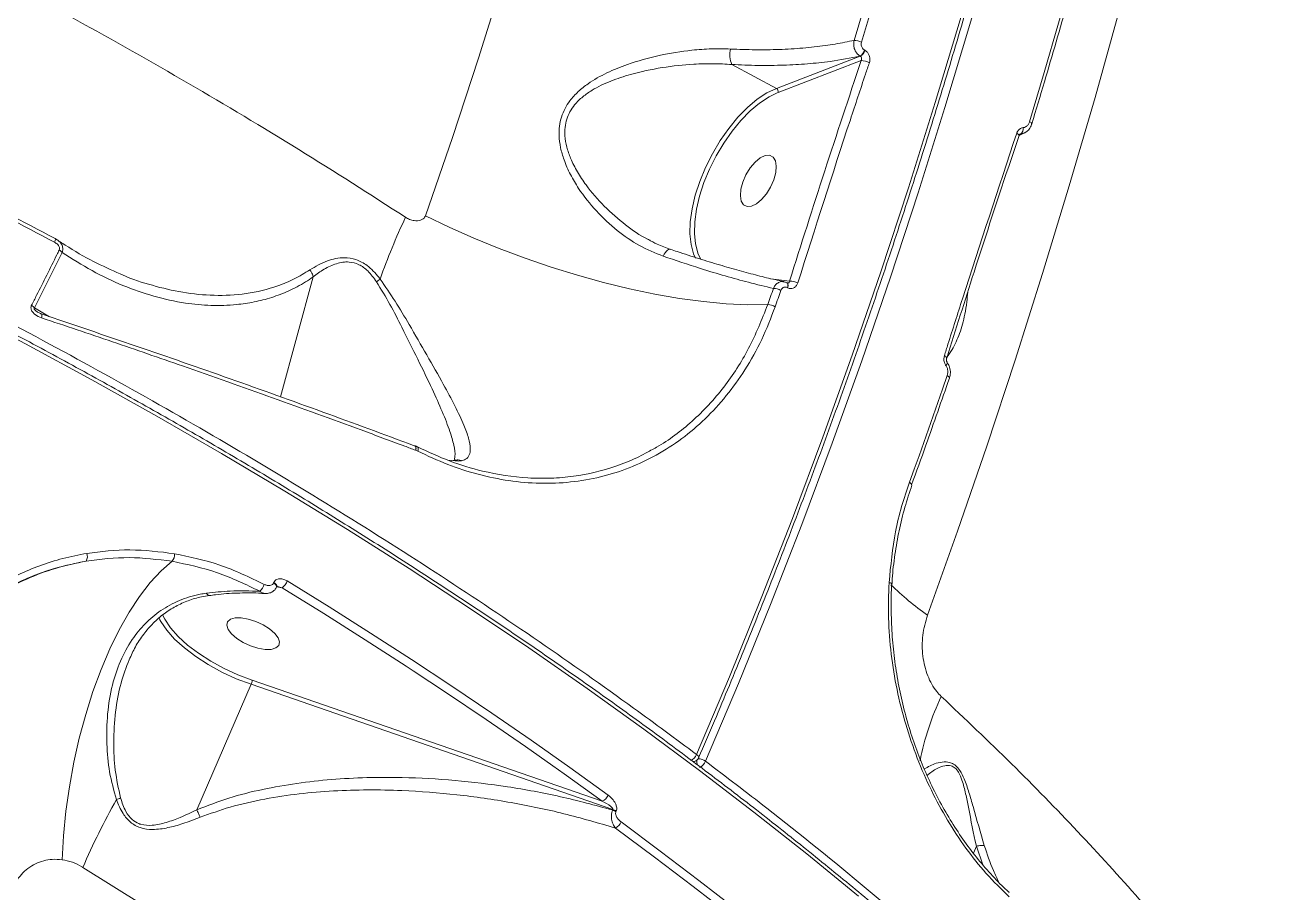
# Model space of a CAD drawing. Header units: millimetres. Extents: x -11024 to 8278, y -7837 to 5770.
# Drawn here: x 4329.5 to 4531, y 2315.1 to 2453.4 of the extents above; entities that cross this region are included whole.
import ezdxf

# ---------------------------------------------------------------- set-up
doc = ezdxf.new("R2010")
doc.units = ezdxf.units.MM
doc.layers.add('DIKOM_ОБЪЕКТ', color=7, linetype='Continuous')

msp = doc.modelspace()

# ---------------------------------------------------------------- linework, layer by layer
at = {"layer": 'DIKOM_ОБЪЕКТ', "color": 7, "linetype": 'Continuous', "lineweight": 15}
for p, q in [((4449.338, 2443.362), (4462.699, 2448.476)), ((4462.699, 2448.476), (4462.677, 2448.487)), ((4463.406, 2449.452), (4463.427, 2449.441)), ((4442.198, 2447.164), (4449.338, 2443.362)), ((4462.85, 2447.779), (4449.624, 2442.716)), ((4449.624, 2442.716), (4449.333, 2442.599)), ((4488.805, 2436.229), (4488.291, 2436.081)), ((4488.02, 2435.83), (4488.017, 2435.821)), ((4488.038, 2435.848), (4488.566, 2436.094)), ((4488.291, 2436.081), (4488.161, 2436.04)), ((4488.55, 2436.092), (4488.819, 2436.212)), ((4334.318, 2419.405), (4334.638, 2419.184)), ((4428.93, 2419.254), (4429.171, 2419.146)), ((4335.413, 2417.199), (4330.989, 2408.368)), ((4432.452, 2417.679), (4432.429, 2417.685)), ((4436.821, 2417.056), (4437.3, 2416.066)), ((4375.461, 2413.294), (4370.243, 2394.165)), ((4448.431, 2413.007), (4451.423, 2412.624)), ((4451.038, 2412.336), (4451.017, 2412.348)), ((4451.116, 2411.568), (4451.095, 2411.579)), ((4330.989, 2408.368), (4333.422, 2406.922)), ((4476.474, 2400.362), (4476.471, 2400.352)), ((4476.576, 2399.655), (4476.572, 2399.661)), ((4391.694, 2386.355), (4391.659, 2386.367)), ((4392.117, 2386.173), (4392.108, 2386.178)), ((4391.825, 2385.638), (4391.783, 2385.653)), ((4392.132, 2385.507), (4391.825, 2385.638)), ((4398.666, 2383.916), (4396.926, 2384.064)), ((4398.147, 2384.076), (4397.83, 2384.03)), ((4399.115, 2383.987), (4398.666, 2383.916)), ((4369.134, 2364.488), (4369.165, 2364.56)), ((4369.605, 2363.831), (4369.636, 2363.903)), ((4370.517, 2363.721), (4369.616, 2363.855)), ((4369.635, 2363.892), (4369.637, 2363.903)), ((4369.636, 2363.903), (4369.645, 2363.927)), ((4467.678, 2364.383), (4467.678, 2364.379)), ((4351.02, 2358.596), (4350.822, 2359)), ((4356.875, 2328.31), (4365.541, 2348.323)), ((4423.224, 2328.383), (4365.541, 2348.323)), ((4365.727, 2348.967), (4421.556, 2329.668)), ((4423.181, 2328.283), (4423.224, 2328.383)), ((4423.786, 2328.093), (4423.743, 2327.993)), ((4481.224, 2322.523), (4480.741, 2321.409)), ((4482.263, 2319.549), (4481.224, 2322.523))]:
    msp.add_line(p, q, dxfattribs=at)
at = {"layer": 'DIKOM_ОБЪЕКТ', "color": 7, "linetype": 'Continuous', "lineweight": 15, "flags": 128}
for points in [[(4436.595, 2337.14), (4441.823, 2349.493), (4446.923, 2362.045), (4451.893, 2374.788), (4456.727, 2387.715), (4461.424, 2400.817), (4465.98, 2414.085), (4470.393, 2427.51), (4474.659, 2441.084), (4478.775, 2454.797), (4482.74, 2468.641), (4486.55, 2482.607), (4490.203, 2496.686), (4493.697, 2510.867), (4497.028, 2525.143), (4500.196, 2539.504), (4503.197, 2553.939), (4506.03, 2568.44), (4508.694, 2582.998), (4511.186, 2597.602), (4512.583, 2606.291)], [(4514.267, 2606.075), (4512.856, 2597.303), (4510.356, 2582.654), (4507.685, 2568.053), (4504.843, 2553.508), (4501.832, 2539.028), (4498.655, 2524.625), (4495.314, 2510.306), (4491.81, 2496.081), (4488.146, 2481.961), (4484.324, 2467.952), (4480.348, 2454.066), (4476.219, 2440.312), (4471.94, 2426.697), (4467.514, 2413.231), (4462.944, 2399.924), (4458.233, 2386.782), (4453.384, 2373.816), (4448.4, 2361.034), (4443.284, 2348.444), (4438.04, 2336.055)], [(4393.362, 2423.048), (4397.645, 2435.539), (4401.793, 2448.177), (4405.805, 2460.954), (4409.676, 2473.861), (4413.406, 2486.891), (4416.992, 2500.033), (4420.431, 2513.281), (4423.721, 2526.626), (4426.859, 2540.058), (4429.845, 2553.57), (4432.676, 2567.152)], [(4527.678, 2558.227), (4524.775, 2543.414), (4521.715, 2528.664), (4518.499, 2513.983), (4515.129, 2499.38), (4511.608, 2484.862), (4507.936, 2470.438), (4504.117, 2456.116), (4500.152, 2441.904), (4496.043, 2427.809), (4491.793, 2413.839), (4487.404, 2400.002), (4482.878, 2386.304), (4478.218, 2372.755), (4473.426, 2359.362)], [(4461.714, 2451.016), (4463.963, 2458.521), (4466.165, 2466.065), (4468.321, 2473.649), (4470.428, 2481.271), (4472.489, 2488.928), (4474.501, 2496.62), (4476.464, 2504.344), (4478.378, 2512.099)], [(4479.585, 2511.84), (4477.669, 2504.079), (4475.705, 2496.349), (4473.691, 2488.652), (4471.63, 2480.989), (4469.52, 2473.363), (4467.363, 2465.773), (4465.159, 2458.223), (4462.909, 2450.713)], [(4489.704, 2438.041), (4492.047, 2445.866), (4494.341, 2453.733), (4496.587, 2461.639), (4498.785, 2469.585), (4500.933, 2477.567), (4503.031, 2485.585), (4505.079, 2493.637), (4507.076, 2501.721)], [(4436.413, 2416.269), (4436.115, 2416.955), (4435.716, 2418.452), (4435.543, 2420.176), (4435.601, 2422.089), (4435.887, 2424.148), (4436.396, 2426.31), (4437.117, 2428.526), (4438.033, 2430.748), (4439.124, 2432.928), (4440.368, 2435.018), (4441.736, 2436.972), (4443.198, 2438.747), (4444.723, 2440.305), (4446.278, 2441.612), (4447.827, 2442.638), (4449.338, 2443.362)], [(4449.333, 2442.599), (4448.159, 2442.014), (4446.656, 2441.019), (4445.149, 2439.752), (4443.67, 2438.241), (4442.252, 2436.519), (4440.925, 2434.625), (4439.72, 2432.598), (4438.661, 2430.484), (4437.773, 2428.329), (4437.074, 2426.18), (4436.581, 2424.084), (4436.303, 2422.087), (4436.247, 2420.233), (4436.414, 2418.561), (4436.801, 2417.109), (4436.821, 2417.056)], [(4489.704, 2438.041), (4489.837, 2437.968), (4489.944, 2437.896), (4490.02, 2437.826), (4490.063, 2437.763), (4490.072, 2437.708), (4490.071, 2437.702)], [(4487.658, 2436.195), (4487.79, 2436.115), (4487.896, 2436.037), (4487.971, 2435.962), (4488.013, 2435.894), (4488.021, 2435.834), (4488.02, 2435.83)], [(4488.55, 2436.092), (4488.307, 2436.01), (4488.044, 2435.971)], [(4448.924, 2428.787), (4448.415, 2427.624), (4447.747, 2426.541), (4446.973, 2425.625), (4446.157, 2424.95), (4445.364, 2424.571), (4444.659, 2424.519), (4444.098, 2424.798), (4443.728, 2425.385), (4443.578, 2426.233), (4443.66, 2427.272), (4443.968, 2428.42), (4444.477, 2429.583), (4445.145, 2430.666), (4445.918, 2431.582), (4446.735, 2432.257), (4447.528, 2432.636), (4448.233, 2432.688), (4448.793, 2432.409), (4449.164, 2431.822), (4449.314, 2430.974), (4449.231, 2429.934), (4448.924, 2428.787)], [(4447.951, 2408.866), (4444.75, 2408.852), (4441.322, 2409.015), (4437.695, 2409.354), (4433.897, 2409.866), (4429.957, 2410.549), (4425.907, 2411.395), (4421.777, 2412.399), (4417.6, 2413.553), (4413.408, 2414.848), (4409.235, 2416.273), (4405.111, 2417.818), (4401.071, 2419.471), (4397.144, 2421.219), (4393.362, 2423.048)], [(4334.194, 2418.821), (4334.247, 2418.947), (4334.291, 2419.063), (4334.325, 2419.166), (4334.347, 2419.253), (4334.358, 2419.321), (4334.357, 2419.371), (4334.343, 2419.399), (4334.318, 2419.405)], [(4432.429, 2417.685), (4432.309, 2417.691), (4432.143, 2417.644), (4431.967, 2417.536), (4431.786, 2417.372), (4431.606, 2417.156), (4431.434, 2416.896), (4431.273, 2416.599)], [(4450.938, 2412.371), (4451.015, 2412.349), (4451.017, 2412.348)], [(4451.017, 2412.348), (4451.078, 2412.3), (4451.125, 2412.226), (4451.155, 2412.129), (4451.168, 2412.013), (4451.161, 2411.879), (4451.137, 2411.733), (4451.095, 2411.579)], [(4451.034, 2412.338), (4451.036, 2412.338), (4451.099, 2412.289), (4451.147, 2412.215), (4451.177, 2412.118), (4451.189, 2412.001), (4451.183, 2411.868), (4451.158, 2411.722), (4451.116, 2411.568)], [(4447.951, 2408.866), (4448.065, 2409.19), (4448.178, 2409.514), (4448.291, 2409.837), (4448.404, 2410.161), (4448.517, 2410.486), (4448.63, 2410.81), (4448.743, 2411.134), (4448.856, 2411.459)], [(4450.041, 2411.127), (4449.929, 2410.803), (4449.816, 2410.478), (4449.703, 2410.154), (4449.59, 2409.829), (4449.477, 2409.505), (4449.363, 2409.181), (4449.25, 2408.857), (4449.137, 2408.533)], [(4462.426, 2314.547), (4454.202, 2321.274), (4445.753, 2327.955), (4437.086, 2334.585), (4428.208, 2341.159), (4419.127, 2347.671), (4409.851, 2354.115), (4400.387, 2360.487), (4390.744, 2366.78), (4380.93, 2372.99), (4370.952, 2379.111), (4360.819, 2385.138), (4350.54, 2391.067), (4340.123, 2396.891), (4329.577, 2402.606), (4318.912, 2408.208)], [(4332.112, 2407.391), (4332.101, 2407.394), (4332.055, 2407.384)], [(4332.136, 2406.757), (4332.164, 2406.906), (4332.182, 2407.042), (4332.188, 2407.16), (4332.183, 2407.256), (4332.166, 2407.329), (4332.139, 2407.375), (4332.112, 2407.391)], [(4476.116, 2400.738), (4476.248, 2400.657), (4476.353, 2400.577), (4476.427, 2400.499), (4476.468, 2400.428), (4476.474, 2400.364), (4476.474, 2400.362)], [(4476.356, 2399.165), (4476.451, 2399.276), (4476.524, 2399.381), (4476.572, 2399.476), (4476.594, 2399.559), (4476.589, 2399.626), (4476.576, 2399.655)], [(4470.543, 2380.547), (4471.31, 2382.657), (4472.074, 2384.772), (4472.834, 2386.891), (4473.591, 2389.014), (4474.344, 2391.142), (4475.093, 2393.274), (4475.839, 2395.411), (4476.581, 2397.551)], [(4476.581, 2397.551), (4476.71, 2397.465), (4476.813, 2397.38), (4476.885, 2397.298), (4476.924, 2397.222), (4476.929, 2397.155), (4476.925, 2397.142)], [(4391.669, 2386.363), (4391.648, 2386.369), (4391.575, 2386.368)], [(4391.783, 2385.653), (4391.809, 2385.812), (4391.82, 2385.959), (4391.815, 2386.089), (4391.794, 2386.198), (4391.759, 2386.283), (4391.709, 2386.34), (4391.669, 2386.363)], [(4391.825, 2385.638), (4391.849, 2385.8), (4391.857, 2385.949), (4391.849, 2386.08), (4391.825, 2386.191), (4391.786, 2386.276), (4391.734, 2386.333), (4391.695, 2386.354)], [(4392.132, 2385.507), (4392.171, 2385.642), (4392.197, 2385.768), (4392.21, 2385.882), (4392.21, 2385.981), (4392.196, 2386.063), (4392.169, 2386.125), (4392.129, 2386.166), (4392.117, 2386.173)], [(4470.543, 2380.547), (4470.67, 2380.456), (4470.771, 2380.365), (4470.841, 2380.278), (4470.879, 2380.196), (4470.881, 2380.124), (4470.878, 2380.113)], [(4335.414, 2320.352), (4335.626, 2324.179), (4336.01, 2328.072), (4336.563, 2331.992), (4337.279, 2335.901), (4338.152, 2339.761), (4339.172, 2343.533), (4340.33, 2347.179), (4341.613, 2350.665), (4343.01, 2353.955), (4344.507, 2357.017), (4346.089, 2359.821), (4347.739, 2362.339), (4349.443, 2364.546), (4351.183, 2366.421), (4352.942, 2367.944)], [(4369.606, 2363.832), (4369.619, 2363.881), (4369.6, 2364.02), (4369.506, 2364.176), (4369.347, 2364.337), (4369.134, 2364.488)], [(4369.645, 2363.927), (4369.65, 2363.953), (4369.631, 2364.092), (4369.537, 2364.248), (4369.378, 2364.409), (4369.165, 2364.56)], [(4391.409, 2350.467), (4390.264, 2351.216), (4383.758, 2355.423), (4377.174, 2359.592), (4370.517, 2363.721)], [(4371.324, 2364.804), (4377.998, 2360.665), (4384.597, 2356.487), (4391.118, 2352.27), (4397.561, 2348.016), (4403.921, 2343.728), (4410.196, 2339.406), (4416.385, 2335.053), (4422.485, 2330.67)], [(4467.295, 2364.547), (4467.434, 2364.515), (4467.545, 2364.481), (4467.624, 2364.445), (4467.669, 2364.409), (4467.678, 2364.383)], [(4365.541, 2348.323), (4363.194, 2349.218), (4360.904, 2350.273), (4358.727, 2351.461), (4356.713, 2352.755), (4354.909, 2354.125), (4353.357, 2355.538), (4352.093, 2356.962), (4351.147, 2358.364), (4351.02, 2358.596)], [(4351.411, 2359.41), (4351.767, 2358.703), (4352.685, 2357.344), (4353.911, 2355.963), (4355.416, 2354.592), (4357.166, 2353.264), (4359.119, 2352.009), (4361.231, 2350.857), (4363.45, 2349.835), (4365.727, 2348.967)], [(4366.638, 2354.077), (4367.772, 2353.886), (4368.751, 2353.899), (4369.497, 2354.115), (4369.949, 2354.517), (4370.071, 2355.072), (4369.853, 2355.736), (4369.312, 2356.453), (4368.493, 2357.167), (4367.461, 2357.819), (4366.301, 2358.357), (4365.106, 2358.737), (4363.973, 2358.928), (4362.993, 2358.915), (4362.247, 2358.699), (4361.795, 2358.297), (4361.673, 2357.742), (4361.891, 2357.078), (4362.431, 2356.361), (4363.251, 2355.647), (4364.283, 2354.995), (4365.443, 2354.457), (4366.638, 2354.077)], [(4413.647, 2335.334), (4409.296, 2338.384), (4403.036, 2342.695), (4396.691, 2346.973), (4391.409, 2350.467)], [(4436.922, 2336.583), (4436.933, 2336.619), (4436.933, 2336.711), (4436.897, 2336.812), (4436.827, 2336.921), (4436.725, 2337.032), (4436.595, 2337.14)], [(4421.556, 2329.668), (4415.471, 2334.041), (4413.647, 2335.334)], [(4470.606, 2287.569), (4465.139, 2292.369), (4459.553, 2297.152), (4453.849, 2301.918), (4448.031, 2306.663), (4442.1, 2311.386), (4436.059, 2316.084), (4429.91, 2320.756), (4423.657, 2325.4)], [(4424.55, 2326.382), (4430.817, 2321.728), (4436.979, 2317.046), (4443.034, 2312.337), (4448.978, 2307.604), (4454.809, 2302.848), (4460.525, 2298.072), (4466.124, 2293.278), (4471.603, 2288.467)], [(4348.165, 2313.233), (4338.711, 2319.131)], [(4486.457, 2315.089), (4486.415, 2315.121), (4486.415, 2315.122)]]:
    msp.add_lwpolyline(points, dxfattribs=at)
at = {"layer": 'DIKOM_ОБЪЕКТ', "color": 7, "linetype": 'Continuous', "lineweight": 15}
for centre, radius, start, end in [((4461.545, 2447.842), 3.179, 64.59039, 86.95011), ((4446.205, 2448.709), 4.295, 167.61788, 201.08463), ((4461.82, 2449.891), 1.645, 301.39737, 344.49657), ((4461.841, 2449.881), 1.646, 301.41139, 344.48255), ((4462.863, 2445.074), 2.704, 61.50391, 90.27071), ((4449.027, 2442.838), 0.609, 348.4121, 59.28513), ((4487.661, 2436.899), 1.032, 307.57878, 10.96119), ((4492.63, 2374.946), 113.077, 154.9594, 160.36203), ((4334.144, 2416.117), 1.668, 40.44667, 61.27108), ((4316.227, 2505.395), 115.9, 306.73585, 307.09436), ((4451.558, 2410.154), 2.474, 61.54791, 93.12597), ((4448.778, 2408.893), 2.567, 60.50743, 88.26022), ((4329.713, 2407.343), 1.637, 38.77634, 60.21085), ((4447.878, 2406.331), 2.536, 60.24267, 88.34206), ((4398.042, 2382.241), 1.788, 69.57025, 97.6415), ((4338.036, 2368.703), 1.403, 329.04387, 20.90189), ((4351.532, 2369.094), 1.819, 320.80787, 1.82071), ((4365.263, 2365.044), 2.522, 311.85461, 341.92347), ((4368.9, 2365.768), 2.609, 308.30028, 338.31582), ((4500.03, 2397.377), 46.4, 225.66484, 235.01582), ((4363.481, 2349.265), 2.266, 335.42922, 352.44487), ((4515.335, 2327.68), 43.908, 154.76428, 168.90302), ((4434.913, 2337.81), 1.811, 293.88242, 338.29114), ((4436.097, 2336.656), 0.664, 264.28148, 284.51593), ((4436.004, 2336.979), 1, 285.10672, 336.6405), ((4437.868, 2336.01), 1.227, 169.93887, 207.56133), ((4436.862, 2334.534), 1.924, 52.23657, 90.16806), ((4436.369, 2336.721), 1.8, 293.53965, 338.26612), ((4452.274, 2269.589), 123.899, 150.8481, 156.43084), ((4340.152, 2340.665), 11.415, 290.07213, 293.63783), ((4420.727, 2331.369), 1.892, 295.97942, 338.33288), ((4422.481, 2326.234), 2.165, 54.32563, 71.13463), ((4422.522, 2326.332), 2.168, 54.33226, 71.10821), ((4422.757, 2327.115), 1.937, 297.67706, 337.75341)]:
    msp.add_arc(centre, radius, start, end, dxfattribs=at)
for points, knots in [([(4436.922, 2336.583), (4437.767, 2338.551), (4440.218, 2344.259), (4444.194, 2353.838), (4448.814, 2365.366), (4453.323, 2377.055), (4457.718, 2388.894), (4461.999, 2400.877), (4466.162, 2412.998), (4470.206, 2425.25), (4474.128, 2437.627), (4477.925, 2450.121), (4481.597, 2462.726), (4485.141, 2475.436), (4488.555, 2488.243), (4491.837, 2501.14), (4494.985, 2514.121), (4497.998, 2527.177), (4500.875, 2540.303), (4503.612, 2553.491), (4506.211, 2566.734), (4508.665, 2580.025), (4510.959, 2593.191), (4512.359, 2601.94), (4513.046, 2606.233)], [0, 0, 0, 0, 0.0244928, 0.0710307, 0.1175692, 0.164107, 0.2106438, 0.2571808, 0.3037165, 0.3502514, 0.3967864, 0.44332, 0.4898544, 0.5363876, 0.5829205, 0.6294534, 0.6759856, 0.7225178, 0.7690499, 0.8155816, 0.8621132, 0.9086448, 0.955176, 1, 1, 1, 1]), ([(3877.99, 2506.639), (3878.256, 2506.923), (3880.606, 2509.435), (3885.839, 2513.754), (3893.717, 2519.546), (3902.837, 2525.038), (3913.218, 2530.192), (3924.984, 2534.902), (3937.68, 2538.96), (3951.249, 2542.343), (3965.629, 2545.028), (3980.623, 2546.974), (3996.193, 2548.183), (4012.276, 2548.688), (4028.983, 2548.502), (4046.238, 2547.624), (4063.961, 2546.055), (4082.466, 2543.74), (4101.747, 2540.626), (4121.771, 2536.689), (4142.084, 2532.011), (4162.319, 2526.687), (4182.419, 2520.752), (4202.335, 2514.265), (4222.292, 2507.176), (4242.2, 2499.522), (4261.965, 2491.344), (4281.404, 2482.721), (4300.487, 2473.676), (4319.197, 2464.245), (4337.608, 2454.404), (4355.629, 2444.193), (4373.233, 2433.682), (4384.537, 2426.428), (4390.181, 2422.807)], [0, 0, 0, 0, 0.0037322, 0.0329507, 0.0621688, 0.0913509, 0.1241891, 0.1571334, 0.1901302, 0.2231254, 0.2560662, 0.288902, 0.3206989, 0.3525959, 0.3845428, 0.416489, 0.4483831, 0.4801783, 0.5138833, 0.5476484, 0.5814136, 0.6151195, 0.6474164, 0.6798144, 0.7122655, 0.7447183, 0.7771203, 0.8094199, 0.8411053, 0.872883, 0.9047081, 0.9365345, 0.9683135, 1, 1, 1, 1]), ([(3822.042, 2463.877), (3822.06, 2463.896), (3824.548, 2466.562), (3830.542, 2471.311), (3840.087, 2478.048), (3850.858, 2484.039), (3862.681, 2489.355), (3875.563, 2493.976), (3889.442, 2497.901), (3904.255, 2501.111), (3919.932, 2503.589), (3936.434, 2505.323), (3953.749, 2506.292), (3971.833, 2506.512), (3990.621, 2505.987), (4010.026, 2504.723), (4029.959, 2502.724), (4050.361, 2499.987), (4071.208, 2496.506), (4092.455, 2492.298), (4114.035, 2487.385), (4135.846, 2481.789), (4157.786, 2475.536), (4179.788, 2468.64), (4201.816, 2461.099), (4223.833, 2452.938), (4245.771, 2444.189), (4267.528, 2434.893), (4289.002, 2425.092), (4309.138, 2415.291), (4327.968, 2405.573), (4345.541, 2396.016), (4362.78, 2386.14), (4379.61, 2375.99), (4395.882, 2365.659), (4411.554, 2355.173), (4425.084, 2345.672), (4433.263, 2339.61), (4436.595, 2337.14)], [0, 0, 0, 0, 0.00021689, 0.03005119, 0.05983782, 0.08953083, 0.11922374, 0.14901044, 0.17884475, 0.20867884, 0.23846547, 0.26815848, 0.29785118, 0.32763749, 0.35747149, 0.38730538, 0.4170916, 0.44678418, 0.47647713, 0.50626348, 0.5360978, 0.56593177, 0.59571834, 0.62541116, 0.6551042, 0.68489047, 0.71472474, 0.7445588, 0.77434531, 0.80403802, 0.82957219, 0.8552417, 0.88094152, 0.90664138, 0.93231122, 0.95749594, 0.9826807, 1, 1, 1, 1]), ([(4490.07, 2437.7), (4490.74, 2439.926), (4492.685, 2446.38), (4495.807, 2457.148), (4499.393, 2470.033), (4502.846, 2483.017), (4505.519, 2493.516), (4507.031, 2499.689), (4507.471, 2501.483)], [0, 0, 0, 0, 0.1066253, 0.3092215, 0.5118159, 0.7144097, 0.9170027, 1, 1, 1, 1]), ([(4442.01, 2449.63), (4443.332, 2449.579), (4445.977, 2449.476), (4449.832, 2449.536), (4453.578, 2449.758), (4457.069, 2450.15), (4459.758, 2450.593), (4461.226, 2450.911), (4461.714, 2451.016)], [0, 0, 0, 0, 0.1827921, 0.3655918, 0.553742, 0.7419056, 0.9141933, 1, 1, 1, 1]), ([(4462.677, 2448.487), (4462.532, 2448.591), (4462.227, 2448.809), (4461.925, 2449.274), (4461.72, 2449.807), (4461.617, 2450.386), (4461.681, 2450.805), (4461.714, 2451.016)], [0, 0, 0, 0, 0.2044542, 0.4300934, 0.5633792, 0.7803322, 1, 1, 1, 1]), ([(4462.909, 2450.713), (4462.908, 2450.711), (4462.879, 2450.608), (4462.845, 2450.391), (4462.889, 2450.104), (4462.996, 2449.838), (4463.158, 2449.607), (4463.326, 2449.502), (4463.406, 2449.452)], [0, 0, 0, 0, 0.0042427, 0.2198119, 0.4356212, 0.5682768, 0.7938076, 1, 1, 1, 1]), ([(4334.194, 2418.821), (4329.075, 2421.504), (4318.836, 2426.871), (4303.155, 2434.62), (4287.272, 2442.158), (4276.52, 2446.952), (4271.144, 2449.35)], [0, 0, 0, 0, 0.2491219, 0.4982446, 0.7491208, 1, 1, 1, 1]), ([(4271.371, 2449.893), (4276.701, 2447.516), (4287.36, 2442.762), (4303.183, 2435.254), (4318.877, 2427.501), (4329.171, 2422.104), (4334.318, 2419.405)], [0, 0, 0, 0, 0.2491214, 0.4982433, 0.7491211, 1, 1, 1, 1]), ([(4431.273, 2416.599), (4429.988, 2417.126), (4427.417, 2418.182), (4423.841, 2420.672), (4420.545, 2423.712), (4418.103, 2426.799), (4416.438, 2429.596), (4415.47, 2431.778), (4414.86, 2433.888), (4414.562, 2436.193), (4414.883, 2438.839), (4416.13, 2441.178), (4417.695, 2442.871), (4419.642, 2444.411), (4422.264, 2445.891), (4426.076, 2447.42), (4430.635, 2448.695), (4435.168, 2449.415), (4438.98, 2449.705), (4441, 2449.655), (4442.01, 2449.63)], [0, 0, 0, 0, 0.072774, 0.1456232, 0.2220811, 0.298514, 0.3409231, 0.3832892, 0.4164822, 0.4496096, 0.4986422, 0.5477868, 0.5808429, 0.6139639, 0.6710822, 0.7283164, 0.8132021, 0.8980735, 0.9490481, 1, 1, 1, 1]), ([(4462.677, 2448.487), (4461.117, 2448.186), (4458.457, 2447.672), (4454.311, 2447.246), (4450.472, 2447.03), (4446.436, 2446.981), (4443.61, 2447.103), (4442.198, 2447.164)], [0, 0, 0, 0, 0.2590542, 0.4416322, 0.6241967, 0.8120969, 1, 1, 1, 1]), ([(4462.85, 2447.779), (4462.875, 2447.838), (4462.926, 2447.954), (4462.935, 2448.14), (4462.888, 2448.305), (4462.801, 2448.42), (4462.727, 2448.461), (4462.699, 2448.476)], [0, 0, 0, 0, 0.2319245, 0.4561351, 0.6691761, 0.8724598, 1, 1, 1, 1]), ([(4463.427, 2449.441), (4463.509, 2449.392), (4463.721, 2449.267), (4464.001, 2448.937), (4464.203, 2448.468), (4464.271, 2447.943), (4464.192, 2447.615), (4464.153, 2447.451)], [0, 0, 0, 0, 0.13430368, 0.34702134, 0.56326929, 0.78175871, 1, 1, 1, 1]), ([(4442.198, 2447.164), (4441.212, 2447.221), (4439.229, 2447.337), (4435.519, 2447.218), (4431.079, 2446.74), (4426.628, 2445.799), (4422.877, 2444.569), (4420.319, 2443.364), (4418.406, 2442.045), (4416.9, 2440.591), (4415.712, 2438.494), (4415.484, 2436.08), (4415.859, 2433.975), (4416.538, 2432.026), (4417.576, 2429.994), (4419.313, 2427.382), (4421.829, 2424.46), (4425.167, 2421.627), (4427.576, 2419.862), (4428.876, 2419.279), (4428.93, 2419.254)], [0, 0, 0, 0, 0.0555456, 0.1118097, 0.2037074, 0.2980089, 0.3590001, 0.4211777, 0.4552557, 0.4901722, 0.5400606, 0.5898782, 0.6239976, 0.6591121, 0.7043213, 0.7501896, 0.8329588, 0.9175334, 0.9965533, 1, 1, 1, 1]), ([(4451.423, 2412.624), (4453.278, 2418.475), (4456.988, 2430.178), (4460.895, 2441.911), (4462.85, 2447.779)], [0, 0, 0, 0, 0.4999163, 1, 1, 1, 1]), ([(4464.153, 2447.451), (4463.949, 2446.845), (4462.933, 2443.813), (4459.031, 2432.092), (4455.498, 2421.001), (4452.737, 2412.329)], [0, 0, 0, 0, 0.0517119, 0.2585569, 1, 1, 1, 1]), ([(4487.658, 2436.195), (4487.672, 2436.235), (4487.742, 2436.428), (4487.932, 2436.729), (4488.272, 2437.015), (4488.54, 2437.068), (4488.675, 2437.095)], [0, 0, 0, 0, 0.0810919, 0.3908851, 0.6951794, 1, 1, 1, 1]), ([(4488.675, 2437.095), (4488.808, 2437.122), (4489.076, 2437.175), (4489.415, 2437.46), (4489.613, 2437.774), (4489.685, 2437.985), (4489.704, 2438.041)], [0, 0, 0, 0, 0.2953995, 0.590377, 0.8902269, 1, 1, 1, 1]), ([(4488.799, 2436.241), (4488.893, 2436.273), (4489.229, 2436.386), (4489.661, 2436.859), (4489.995, 2437.346), (4490.045, 2437.663), (4490.052, 2437.708)], [0, 0, 0, 0, 0.1500923, 0.5369598, 0.9348225, 1, 1, 1, 1]), ([(4476.116, 2400.738), (4476.307, 2401.342), (4477.264, 2404.365), (4481.029, 2416.172), (4484.745, 2427.395), (4487.658, 2436.195)], [0, 0, 0, 0, 0.0512284, 0.2561271, 1, 1, 1, 1]), ([(4476.491, 2400.357), (4477.936, 2404.912), (4481.28, 2415.456), (4485.146, 2427.283), (4487.606, 2434.557), (4488.034, 2435.825)], [0, 0, 0, 0, 0.3858396, 0.8929882, 1, 1, 1, 1]), ([(4488.021, 2435.819), (4488.031, 2435.85), (4488.059, 2435.936), (4488.119, 2436.012), (4488.162, 2436.044), (4488.16, 2436.043), (4488.16, 2436.043)], [0, 0, 0, 0, 0.1853397, 0.5057611, 0.8377765, 1, 1, 1, 1]), ([(4488.291, 2436.081), (4488.251, 2436.063), (4488.192, 2436.037), (4488.134, 2436.011), (4488.115, 2436.003)], [0, 0, 0, 0, 0.6843143, 1, 1, 1, 1]), ([(4390.181, 2422.807), (4390.393, 2422.683), (4390.833, 2422.427), (4391.491, 2422.248), (4392.083, 2422.223), (4392.582, 2422.318), (4392.968, 2422.516), (4393.237, 2422.773), (4393.322, 2422.959), (4393.362, 2423.048)], [0, 0, 0, 0, 0.1943713, 0.4036911, 0.5538709, 0.6909887, 0.8350236, 0.9218789, 1, 1, 1, 1]), ([(4334.946, 2417.58), (4334.967, 2417.636), (4335.011, 2417.754), (4334.996, 2417.972), (4334.899, 2418.211), (4334.65, 2418.537), (4334.379, 2418.706), (4334.194, 2418.821)], [0, 0, 0, 0, 0.1212825, 0.252343, 0.4115649, 0.5992953, 1, 1, 1, 1]), ([(4334.318, 2419.405), (4334.845, 2419.055), (4336.844, 2417.722), (4340.266, 2415.72), (4343.24, 2414.41), (4344.662, 2413.783)], [0, 0, 0, 0, 0.1570895, 0.5967143, 1, 1, 1, 1]), ([(4334.638, 2419.184), (4334.751, 2419.114), (4335.088, 2418.904), (4335.424, 2418.374), (4335.565, 2417.735), (4335.459, 2417.362), (4335.413, 2417.199)], [0, 0, 0, 0, 0.1657471, 0.4967476, 0.780369, 1, 1, 1, 1]), ([(4432.451, 2417.673), (4431.729, 2417.931), (4430.525, 2418.363), (4429.387, 2419.004), (4428.931, 2419.26)], [0, 0, 0, 0, 0.5993969, 1, 1, 1, 1]), ([(4330.526, 2408.764), (4330.8, 2409.297), (4332.167, 2411.965), (4333.637, 2414.908), (4334.824, 2417.33), (4334.946, 2417.58)], [0, 0, 0, 0, 0.1831677, 0.9158792, 1, 1, 1, 1]), ([(4375.461, 2413.294), (4375.05, 2413.017), (4373.767, 2412.152), (4371.557, 2411.005), (4368.818, 2409.96), (4366.036, 2409.249), (4362.798, 2408.774), (4359.134, 2408.67), (4354.724, 2409.087), (4350.024, 2410.118), (4345.052, 2411.87), (4340.156, 2414.175), (4336.994, 2416.191), (4335.413, 2417.199)], [0, 0, 0, 0, 0.031069, 0.0969236, 0.162805, 0.2303656, 0.297943, 0.3965514, 0.4957343, 0.6204826, 0.7452524, 0.8726232, 1, 1, 1, 1]), ([(4374.929, 2414.416), (4375.826, 2414.945), (4377.08, 2415.684), (4379.028, 2416.247), (4380.533, 2416.425), (4382.285, 2416.176), (4384.242, 2415.101), (4385.442, 2413.838), (4386.057, 2413.042), (4386.13, 2412.948)], [0, 0, 0, 0, 0.2865161, 0.4002749, 0.5162997, 0.657469, 0.7993927, 0.9763507, 1, 1, 1, 1]), ([(4448.856, 2411.459), (4447.555, 2411.762), (4445.162, 2412.321), (4441.206, 2413.42), (4436.725, 2414.764), (4433.28, 2415.924), (4431.273, 2416.599)], [0, 0, 0, 0, 0.2580817, 0.4750111, 0.69407, 1, 1, 1, 1]), ([(4450.506, 2412.542), (4450.035, 2412.642), (4448.729, 2412.917), (4446.354, 2413.502), (4443.414, 2414.283), (4440.277, 2415.185), (4436.976, 2416.201), (4434.349, 2417.045), (4432.8, 2417.576), (4432.434, 2417.701)], [0, 0, 0, 0, 0.0951115, 0.263384, 0.4332165, 0.6040975, 0.7755336, 0.9469823, 1, 1, 1, 1]), ([(4344.662, 2413.783), (4344.796, 2413.721), (4346.475, 2412.936), (4349.799, 2411.889), (4354.666, 2410.727), (4359.658, 2410.233), (4364.747, 2410.483), (4369.017, 2411.493), (4372.419, 2412.886), (4374.092, 2413.906), (4374.929, 2414.416)], [0, 0, 0, 0, 0.0138614, 0.1746745, 0.335466, 0.5002814, 0.6650104, 0.830575, 0.9153064, 1, 1, 1, 1]), ([(4374.929, 2414.416), (4374.95, 2414.388), (4375.079, 2414.222), (4375.305, 2413.855), (4375.406, 2413.498), (4375.462, 2413.302)], [0, 0, 0, 0, 0.0844931, 0.497459, 1, 1, 1, 1]), ([(4385.55, 2412.513), (4385.113, 2413.119), (4384.326, 2414.212), (4382.776, 2415.348), (4380.986, 2415.806), (4379.05, 2415.456), (4377.146, 2414.557), (4376.001, 2413.722), (4375.463, 2413.303), (4375.462, 2413.302)], [0, 0, 0, 0, 0.1595487, 0.2875323, 0.4150345, 0.5934635, 0.796202, 0.9997294, 1, 1, 1, 1]), ([(4375.462, 2413.302), (4375.462, 2413.301), (4375.462, 2413.299), (4375.462, 2413.296), (4375.461, 2413.294), (4375.461, 2413.294)], [0, 0, 0, 0, 0.3358399, 0.8267138, 1, 1, 1, 1]), ([(4397.947, 2384.047), (4397.995, 2384.241), (4398.152, 2384.879), (4397.92, 2386.406), (4397.258, 2388.766), (4396.08, 2391.767), (4394.338, 2395.615), (4392.176, 2400.127), (4389.86, 2404.702), (4387.75, 2408.92), (4386.283, 2411.316), (4385.55, 2412.513)], [0, 0, 0, 0, 0.0433493, 0.1422342, 0.2412173, 0.365464, 0.489824, 0.6402548, 0.7907382, 0.8955202, 1, 1, 1, 1]), ([(4386.13, 2412.948), (4386.943, 2411.772), (4388.589, 2409.388), (4391.025, 2405.25), (4393.645, 2400.745), (4396.109, 2396.385), (4398.112, 2392.644), (4399.471, 2389.783), (4400.298, 2387.516), (4400.584, 2385.936), (4400.398, 2384.831), (4399.9, 2384.22), (4399.334, 2384.052), (4399.115, 2383.987)], [0, 0, 0, 0, 0.08891001, 0.1801278, 0.30497719, 0.43346176, 0.53791238, 0.64515872, 0.72940949, 0.81587567, 0.8847865, 0.95551802, 1, 1, 1, 1]), ([(4448.856, 2411.459), (4448.933, 2411.613), (4449.106, 2411.959), (4449.462, 2412.289), (4449.887, 2412.5), (4450.227, 2412.584), (4450.448, 2412.518), (4450.497, 2412.503)], [0, 0, 0, 0, 0.22220196, 0.49608712, 0.65376179, 0.92297355, 1, 1, 1, 1]), ([(4451.019, 2412.346), (4451.017, 2412.347), (4450.883, 2412.439), (4450.719, 2412.465), (4450.556, 2412.49)], [0, 0, 0, 0, 0.0112224, 1, 1, 1, 1]), ([(4451.081, 2412.322), (4451.079, 2412.32), (4451.077, 2412.317), (4451.047, 2412.335), (4451.036, 2412.341)], [0, 0, 0, 0, 0.6394505, 1, 1, 1, 1]), ([(4451.081, 2412.325), (4451.116, 2412.321), (4451.198, 2412.311), (4451.306, 2412.367), (4451.392, 2412.472), (4451.413, 2412.573), (4451.423, 2412.624)], [0, 0, 0, 0, 0.1852435, 0.4445104, 0.7176647, 1, 1, 1, 1]), ([(4452.737, 2412.329), (4452.674, 2412.179), (4452.549, 2411.88), (4452.209, 2411.571), (4451.806, 2411.419), (4451.423, 2411.433), (4451.202, 2411.53), (4451.116, 2411.568)], [0, 0, 0, 0, 0.2182004, 0.4367414, 0.6530167, 0.8656934, 1, 1, 1, 1]), ([(4451.095, 2411.579), (4451.082, 2411.586), (4450.981, 2411.636), (4450.779, 2411.687), (4450.539, 2411.654), (4450.324, 2411.545), (4450.151, 2411.38), (4450.075, 2411.206), (4450.041, 2411.127)], [0, 0, 0, 0, 0.0340609, 0.2523202, 0.4705409, 0.5979345, 0.8194082, 1, 1, 1, 1]), ([(4479.841, 2410.872), (4479.797, 2410.35), (4479.698, 2409.169), (4479.344, 2406.906), (4478.612, 2404.207), (4477.543, 2401.936), (4476.807, 2400.881), (4476.534, 2400.49)], [0, 0, 0, 0, 0.13292113, 0.30065958, 0.57139375, 0.84130575, 1, 1, 1, 1]), ([(4579.421, 2134.413), (4579.433, 2134.831), (4579.495, 2137.038), (4579.315, 2141.133), (4578.869, 2146.697), (4578.102, 2152.361), (4577.047, 2158.11), (4575.697, 2163.942), (4574.053, 2169.851), (4572.117, 2175.835), (4569.891, 2181.887), (4567.376, 2188.003), (4564.573, 2194.178), (4561.487, 2200.408), (4558.118, 2206.687), (4554.469, 2213.012), (4550.545, 2219.377), (4546.346, 2225.778), (4541.877, 2232.209), (4537.141, 2238.666), (4532.142, 2245.144), (4526.883, 2251.638), (4521.37, 2258.144), (4515.604, 2264.656), (4509.593, 2271.17), (4503.338, 2277.681), (4496.846, 2284.184), (4490.121, 2290.674), (4483.169, 2297.146), (4475.994, 2303.596), (4468.602, 2310.018), (4461, 2316.409), (4453.191, 2322.763), (4445.182, 2329.075), (4436.98, 2335.341), (4428.59, 2341.556), (4420.018, 2347.715), (4411.272, 2353.814), (4402.357, 2359.849), (4393.281, 2365.814), (4384.05, 2371.705), (4374.671, 2377.519), (4365.151, 2383.249), (4355.498, 2388.893), (4345.718, 2394.446), (4335.818, 2399.902), (4326.923, 2404.671), (4321.305, 2407.592), (4319.057, 2408.761)], [0, 0, 0, 0, 0.005179, 0.02739, 0.0496129, 0.0718474, 0.0940927, 0.1163475, 0.1386104, 0.1608803, 0.1831555, 0.2054353, 0.2277182, 0.2500033, 0.2722902, 0.2945781, 0.316866, 0.3391543, 0.3614417, 0.3837286, 0.4060147, 0.4282999, 0.4505841, 0.4728672, 0.4951491, 0.5174299, 0.53971, 0.5619889, 0.5842665, 0.6065438, 0.6288197, 0.6510947, 0.6733691, 0.6956426, 0.7179154, 0.7401874, 0.7624591, 0.7847299, 0.8070003, 0.8292698, 0.8515392, 0.8738084, 0.8960771, 0.9183452, 0.9406131, 0.9628808, 0.9851479, 1, 1, 1, 1]), ([(4332.136, 2406.757), (4331.774, 2406.908), (4331.258, 2407.122), (4330.721, 2407.63), (4330.486, 2408.015), (4330.418, 2408.382), (4330.457, 2408.616), (4330.512, 2408.733), (4330.526, 2408.764)], [0, 0, 0, 0, 0.4029822, 0.5733376, 0.7450982, 0.8533146, 0.9617343, 1, 1, 1, 1]), ([(4330.989, 2408.368), (4330.981, 2408.36), (4330.963, 2408.345), (4330.944, 2408.311), (4330.937, 2408.278), (4330.939, 2408.241), (4330.948, 2408.195), (4331.008, 2408.076), (4331.159, 2407.923), (4331.369, 2407.76), (4331.522, 2407.671), (4331.592, 2407.63)], [0, 0, 0, 0, 0.0390915, 0.0795184, 0.1200687, 0.1327659, 0.1764748, 0.2346883, 0.4650979, 0.7533522, 1, 1, 1, 1]), ([(4449.137, 2408.533), (4448.454, 2406.767), (4447.09, 2403.236), (4444.434, 2398.502), (4441.403, 2394.271), (4438.024, 2390.587), (4434.288, 2387.405), (4430.219, 2384.787), (4425.874, 2382.744), (4421.298, 2381.297), (4416.532, 2380.483), (4411.637, 2380.287), (4406.695, 2380.7), (4401.764, 2381.73), (4396.888, 2383.278), (4393.716, 2384.765), (4392.132, 2385.507)], [0, 0, 0, 0, 0.07510932, 0.15021542, 0.22128166, 0.29257777, 0.36364539, 0.43477078, 0.5061221, 0.57724841, 0.64834085, 0.71965764, 0.79075004, 0.86042943, 0.93031631, 1, 1, 1, 1]), ([(4428.429, 2385.176), (4429.027, 2385.482), (4431.687, 2386.839), (4435.077, 2389.428), (4438.544, 2392.812), (4441.693, 2396.555), (4445.102, 2401.75), (4447.002, 2406.494), (4447.951, 2408.866)], [0, 0, 0, 0, 0.0676057, 0.3005898, 0.4205575, 0.5405263, 0.7702603, 1, 1, 1, 1]), ([(4332.115, 2407.398), (4332.056, 2407.415), (4331.879, 2407.465), (4331.717, 2407.57), (4331.609, 2407.639)], [0, 0, 0, 0, 0.33288493, 1, 1, 1, 1]), ([(4332.055, 2407.384), (4337.127, 2405.681), (4347.27, 2402.274), (4362.252, 2397.05), (4377.065, 2391.755), (4386.739, 2388.164), (4391.575, 2386.368)], [0, 0, 0, 0, 0.2492662, 0.4985352, 0.7492655, 1, 1, 1, 1]), ([(4391.783, 2385.653), (4391.206, 2385.87), (4388.321, 2386.95), (4380.769, 2389.753), (4369.002, 2394.03), (4355.752, 2398.711), (4343.457, 2402.955), (4335.91, 2405.49), (4332.136, 2406.757)], [0, 0, 0, 0, 0.0299876, 0.1499471, 0.3900562, 0.6301648, 0.8150812, 1, 1, 1, 1]), ([(4476.356, 2399.165), (4476.331, 2399.203), (4476.217, 2399.374), (4476.073, 2399.734), (4476.007, 2400.252), (4476.079, 2400.576), (4476.116, 2400.738)], [0, 0, 0, 0, 0.0856458, 0.3893241, 0.6947899, 1, 1, 1, 1]), ([(4476.575, 2399.662), (4476.561, 2399.681), (4476.522, 2399.734), (4476.467, 2399.873), (4476.435, 2400.047), (4476.437, 2400.22), (4476.461, 2400.31), (4476.473, 2400.353)], [0, 0, 0, 0, 0.1267554, 0.3532567, 0.5704543, 0.7910839, 1, 1, 1, 1]), ([(4476.581, 2397.551), (4476.622, 2397.711), (4476.702, 2398.031), (4476.649, 2398.55), (4476.51, 2398.93), (4476.389, 2399.115), (4476.356, 2399.165)], [0, 0, 0, 0, 0.29693772, 0.59405121, 0.88957031, 1, 1, 1, 1]), ([(4476.913, 2397.147), (4476.938, 2397.211), (4477.07, 2397.539), (4477.103, 2398.215), (4476.962, 2399.037), (4476.67, 2399.459), (4476.548, 2399.637)], [0, 0, 0, 0, 0.0793007, 0.4111634, 0.7527578, 1, 1, 1, 1]), ([(4470.877, 2380.108), (4471.646, 2382.228), (4473.693, 2387.869), (4475.683, 2393.578), (4476.925, 2397.142)], [0, 0, 0, 0, 0.3758676, 1, 1, 1, 1]), ([(4392.117, 2386.173), (4392.094, 2386.184), (4391.957, 2386.255), (4391.813, 2386.307), (4391.693, 2386.35)], [0, 0, 0, 0, 0.1676104, 1, 1, 1, 1]), ([(4392.078, 2386.185), (4393.775, 2385.395), (4397.193, 2383.803), (4403.107, 2382.034), (4408.543, 2381.2), (4413.372, 2381.144), (4418.124, 2381.542), (4422.711, 2382.661), (4426.465, 2384.107), (4427.971, 2384.927), (4428.429, 2385.176)], [0, 0, 0, 0, 0.1384827, 0.2789967, 0.4702784, 0.5687837, 0.6672899, 0.8585229, 0.9570043, 1, 1, 1, 1]), ([(4398.111, 2384.031), (4398.122, 2384.044), (4398.182, 2384.116), (4398.262, 2384.106), (4398.128, 2384.088), (4398.087, 2384.083)], [0, 0, 0, 0, 0.1350561, 0.7378431, 1, 1, 1, 1]), ([(4399.115, 2383.987), (4399.079, 2384), (4398.854, 2384.077), (4398.5, 2384.14), (4398.204, 2384.057), (4398.099, 2384.028)], [0, 0, 0, 0, 0.1098891, 0.6831749, 1, 1, 1, 1]), ([(4467.295, 2364.547), (4467.563, 2367.276), (4467.968, 2371.411), (4469.243, 2376.701), (4470.11, 2379.265), (4470.543, 2380.547)], [0, 0, 0, 0, 0.4927594, 0.7463902, 1, 1, 1, 1]), ([(4467.776, 2364.377), (4467.786, 2364.625), (4467.85, 2366.186), (4468.207, 2369.018), (4468.865, 2372.84), (4469.766, 2376.555), (4470.561, 2378.918), (4470.956, 2380.089)], [0, 0, 0, 0, 0.0450777, 0.283696, 0.5234221, 0.7637588, 1, 1, 1, 1]), ([(4339.347, 2369.204), (4341.63, 2369.481), (4346.249, 2370.042), (4350.965, 2369.451), (4353.35, 2369.152)], [0, 0, 0, 0, 0.4941782, 1, 1, 1, 1]), ([(4321.992, 2361.945), (4323.013, 2362.654), (4325.055, 2364.072), (4328.362, 2365.826), (4331.85, 2367.298), (4335.513, 2368.468), (4338.069, 2368.959), (4339.347, 2369.204)], [0, 0, 0, 0, 0.1976852, 0.3953825, 0.5930839, 0.7965392, 1, 1, 1, 1]), ([(4322.086, 2360.671), (4323.296, 2361.507), (4325.729, 2363.187), (4329.852, 2365.236), (4334.341, 2366.937), (4337.6, 2367.632), (4339.239, 2367.982)], [0, 0, 0, 0, 0.2373837, 0.4771592, 0.737008, 1, 1, 1, 1]), ([(4339.239, 2367.982), (4336.821, 2367.457), (4333.157, 2366.663), (4328.587, 2364.706), (4325.284, 2362.964), (4323.257, 2361.552), (4322.257, 2360.856)], [0, 0, 0, 0, 0.3951711, 0.5986701, 0.8021785, 1, 1, 1, 1]), ([(4352.942, 2367.944), (4350.661, 2368.23), (4346.047, 2368.809), (4341.526, 2368.26), (4339.239, 2367.982)], [0, 0, 0, 0, 0.49415885, 1, 1, 1, 1]), ([(4366.945, 2363.165), (4364.707, 2364.242), (4360.175, 2366.423), (4355.373, 2367.433), (4352.942, 2367.944)], [0, 0, 0, 0, 0.4937694, 1, 1, 1, 1]), ([(4353.35, 2369.152), (4355.773, 2368.643), (4360.681, 2367.612), (4365.314, 2365.388), (4367.66, 2364.261)], [0, 0, 0, 0, 0.4937558, 1, 1, 1, 1]), ([(4367.66, 2364.261), (4367.807, 2364.197), (4368.098, 2364.071), (4368.517, 2364.053), (4368.84, 2364.153), (4369.038, 2364.309), (4369.107, 2364.438), (4369.134, 2364.488)], [0, 0, 0, 0, 0.2717452, 0.5388021, 0.7376027, 0.8966087, 1, 1, 1, 1]), ([(4367.804, 2362.813), (4368.043, 2362.819), (4368.495, 2362.829), (4369.08, 2363.132), (4369.461, 2363.487), (4369.551, 2363.763), (4369.577, 2363.844)], [0, 0, 0, 0, 0.3242389, 0.6131389, 0.8863527, 1, 1, 1, 1]), ([(4369.165, 2364.56), (4369.227, 2364.668), (4369.352, 2364.882), (4369.7, 2365.094), (4370.189, 2365.187), (4370.771, 2365.097), (4371.15, 2364.897), (4371.324, 2364.804)], [0, 0, 0, 0, 0.15231579, 0.30405884, 0.50804144, 0.77325429, 1, 1, 1, 1]), ([(4369.623, 2363.882), (4369.619, 2363.879), (4369.609, 2363.871), (4369.694, 2363.897), (4369.788, 2363.902), (4369.852, 2363.886), (4369.854, 2363.885)], [0, 0, 0, 0, 0.1950241, 0.575963, 0.9851172, 1, 1, 1, 1]), ([(4370.517, 2363.721), (4370.382, 2363.765), (4370.166, 2363.837), (4369.938, 2363.866), (4369.853, 2363.877)], [0, 0, 0, 0, 0.62421, 1, 1, 1, 1]), ([(4486.473, 2314.42), (4485.215, 2315.643), (4482.795, 2317.995), (4479.514, 2322.15), (4476.586, 2326.578), (4473.975, 2331.389), (4471.735, 2336.523), (4469.896, 2341.909), (4468.49, 2347.474), (4467.577, 2353.151), (4467.114, 2358.876), (4467.235, 2362.658), (4467.295, 2364.547)], [0, 0, 0, 0, 0.10708143, 0.20597017, 0.3051818, 0.40407521, 0.50333774, 0.60291698, 0.70217798, 0.80134678, 0.90083119, 1, 1, 1, 1]), ([(4486.458, 2315.169), (4486.269, 2315.333), (4485.256, 2316.212), (4483.499, 2318.062), (4481.21, 2320.713), (4479.048, 2323.61), (4477.028, 2326.701), (4475.171, 2329.964), (4473.498, 2333.367), (4472.022, 2336.88), (4470.751, 2340.495), (4469.686, 2344.213), (4468.828, 2348.039), (4468.188, 2351.953), (4467.77, 2355.925), (4467.616, 2359.916), (4467.613, 2362.743), (4467.738, 2364.213), (4467.752, 2364.371)], [0, 0, 0, 0, 0.0159832, 0.0858953, 0.1561701, 0.2265971, 0.296877, 0.3667827, 0.4361225, 0.5047651, 0.5726015, 0.6408032, 0.7098276, 0.779568, 0.8498816, 0.9205854, 0.9914561, 1, 1, 1, 1]), ([(4344.069, 2329.944), (4343.662, 2331.403), (4342.847, 2334.323), (4342.474, 2338.959), (4342.561, 2343.633), (4343.298, 2348.087), (4344.624, 2352.075), (4346.395, 2355.367), (4348.594, 2358.063), (4351.11, 2360.189), (4354.066, 2361.782), (4356.596, 2362.57), (4358.098, 2362.801), (4358.436, 2362.853)], [0, 0, 0, 0, 0.1039355, 0.2080563, 0.3213657, 0.4346117, 0.5351311, 0.6355688, 0.7202623, 0.8048937, 0.890153, 0.9753315, 1, 1, 1, 1]), ([(4346.11, 2352.249), (4346.423, 2352.938), (4347.078, 2354.38), (4348.369, 2356.327), (4349.898, 2358.1), (4351.613, 2359.593), (4353.486, 2360.793), (4355.497, 2361.688), (4357.301, 2362.257), (4358.472, 2362.409), (4358.892, 2362.463)], [0, 0, 0, 0, 0.1311697, 0.2744107, 0.4137839, 0.550075, 0.6807936, 0.8075891, 0.9309242, 1, 1, 1, 1]), ([(4358.436, 2362.853), (4359.692, 2362.988), (4362.571, 2363.299), (4365.369, 2363.213), (4366.945, 2363.165)], [0, 0, 0, 0, 0.4365701, 1, 1, 1, 1]), ([(4358.882, 2362.519), (4358.865, 2362.51), (4358.78, 2362.463), (4358.629, 2362.583), (4358.498, 2362.75), (4358.444, 2362.839), (4358.436, 2362.853)], [0, 0, 0, 0, 0.12950029, 0.63674242, 0.94359963, 1, 1, 1, 1]), ([(4358.875, 2362.47), (4359.212, 2362.522), (4360.712, 2362.751), (4363.342, 2362.889), (4365.98, 2362.937), (4367.428, 2362.814), (4367.776, 2362.785)], [0, 0, 0, 0, 0.1108623, 0.4945085, 0.8787912, 1, 1, 1, 1]), ([(4367.801, 2362.828), (4367.655, 2362.843), (4367.36, 2362.874), (4367.084, 2363.067), (4366.945, 2363.165)], [0, 0, 0, 0, 0.494695, 1, 1, 1, 1]), ([(4473.426, 2359.362), (4473.125, 2358.306), (4472.528, 2356.222), (4472.573, 2352.807), (4473.339, 2349.646), (4474.513, 2347.524), (4475.378, 2346.643), (4475.617, 2346.4)], [0, 0, 0, 0, 0.2385327, 0.4713344, 0.6968151, 0.915991, 1, 1, 1, 1]), ([(4346.104, 2352.249), (4345.637, 2351.023), (4344.631, 2348.38), (4343.835, 2343.917), (4343.572, 2339.249), (4343.774, 2334.612), (4344.408, 2331.685), (4344.729, 2330.208)], [0, 0, 0, 0, 0.18320678, 0.39473693, 0.61117181, 0.80378881, 1, 1, 1, 1]), ([(4475.617, 2346.4), (4479.397, 2342.82), (4486.96, 2335.658), (4497.464, 2324.863), (4507.323, 2314.065), (4516.571, 2303.139), (4525.163, 2292.112), (4533.045, 2281.007), (4540.08, 2270.006), (4546.433, 2258.822), (4551.951, 2247.508), (4556.44, 2236.636), (4558.505, 2229.782), (4559.455, 2226.628)], [0, 0, 0, 0, 0.087724, 0.175552, 0.2633802, 0.3511034, 0.4424241, 0.5338638, 0.6253028, 0.7166227, 0.8159146, 0.9152828, 1, 1, 1, 1]), ([(4438.04, 2336.055), (4441.307, 2333.567), (4450.108, 2326.864), (4463.791, 2315.788), (4478.834, 2302.83), (4493.112, 2289.64), (4506.556, 2276.258), (4519.092, 2262.725), (4530.448, 2249.342), (4540.61, 2236.149), (4549.595, 2223.184), (4557.549, 2210.236), (4564.398, 2197.351), (4570.093, 2184.577), (4574.499, 2172.198), (4577.668, 2160.233), (4579.507, 2148.755), (4580.273, 2140.458), (4580.03, 2136.138), (4579.987, 2135.38)], [0, 0, 0, 0, 0.0369358, 0.0995093, 0.1621307, 0.2247036, 0.2890945, 0.3535379, 0.4179283, 0.4805014, 0.5431225, 0.6056958, 0.6700867, 0.7345294, 0.7989201, 0.8614931, 0.9241144, 0.9866879, 1, 1, 1, 1]), ([(4472.923, 2334.831), (4473.527, 2335.169), (4474.477, 2335.701), (4476.008, 2336.001), (4477.093, 2335.89), (4477.961, 2335.372), (4478.688, 2334.505), (4479.404, 2333.034), (4480.059, 2331.061), (4481.078, 2327.462), (4481.892, 2324.659), (4482.492, 2322.596)], [0, 0, 0, 0, 0.1667127, 0.2626886, 0.3404441, 0.3895276, 0.43887, 0.5076309, 0.6085766, 0.711949, 1, 1, 1, 1]), ([(4356.874, 2328.303), (4358.573, 2328.961), (4361.992, 2330.286), (4367.379, 2331.618), (4372.846, 2332.584), (4378.389, 2333.188), (4383.997, 2333.488), (4390.578, 2333.503), (4398.081, 2333.086), (4406.51, 2332.051), (4414.915, 2330.515), (4420.425, 2329.027), (4423.181, 2328.283)], [0, 0, 0, 0, 0.08227914, 0.16556262, 0.24751561, 0.3294888, 0.41292571, 0.49636931, 0.62090356, 0.74545172, 0.87272692, 1, 1, 1, 1]), ([(4481.232, 2322.531), (4481.232, 2322.534), (4480.746, 2324.544), (4480.235, 2327.334), (4479.535, 2330.881), (4479.047, 2332.787), (4478.477, 2334.218), (4477.846, 2335.022), (4477.057, 2335.425), (4476.066, 2335.363), (4474.708, 2334.852), (4473.872, 2334.202), (4473.356, 2333.801)], [0, 0, 0, 0, 0.0003474, 0.3029827, 0.4078562, 0.5121636, 0.578463, 0.62412, 0.6697658, 0.7454959, 0.8430514, 1, 1, 1, 1]), ([(4423.657, 2325.4), (4420.923, 2326.201), (4415.456, 2327.804), (4406.989, 2329.552), (4398.366, 2330.811), (4388.898, 2331.541), (4380.479, 2331.515), (4373.194, 2330.906), (4367.672, 2330.074), (4362.358, 2328.894), (4358.999, 2327.687), (4357.416, 2327.118)], [0, 0, 0, 0, 0.1269731, 0.2539551, 0.3836694, 0.5133737, 0.6746716, 0.7565604, 0.8384263, 0.9238187, 1, 1, 1, 1]), ([(4357.416, 2327.118), (4356.495, 2326.762), (4354.801, 2326.107), (4352.282, 2325.409), (4350.004, 2325.085), (4347.918, 2325.324), (4346.25, 2326.25), (4344.926, 2327.838), (4344.382, 2329.175), (4344.069, 2329.944)], [0, 0, 0, 0, 0.1839863, 0.3384054, 0.4956208, 0.6241592, 0.7374565, 0.8492072, 1, 1, 1, 1]), ([(4344.729, 2330.208), (4344.97, 2329.467), (4345.385, 2328.195), (4346.454, 2326.768), (4347.382, 2326.197), (4348.459, 2325.833), (4349.962, 2325.766), (4352.061, 2326.255), (4354.414, 2327.125), (4356.007, 2327.893), (4356.875, 2328.31)], [0, 0, 0, 0, 0.1504143, 0.2579354, 0.3420944, 0.3655904, 0.4905449, 0.6470385, 0.8079085, 1, 1, 1, 1]), ([(4423.224, 2328.383), (4423.228, 2328.398), (4423.237, 2328.432), (4423.219, 2328.504), (4423.129, 2328.658), (4422.614, 2329.133), (4422.03, 2329.428), (4421.556, 2329.668)], [0, 0, 0, 0, 0.0233211, 0.0519878, 0.1041862, 0.2733575, 1, 1, 1, 1]), ([(4422.485, 2330.67), (4422.719, 2330.477), (4423.167, 2330.106), (4423.627, 2329.435), (4423.837, 2328.858), (4423.885, 2328.421), (4423.819, 2328.203), (4423.786, 2328.093)], [0, 0, 0, 0, 0.3088556, 0.5923696, 0.7697008, 0.8844531, 1, 1, 1, 1]), ([(4356.875, 2328.31), (4356.874, 2328.309), (4356.874, 2328.308), (4356.873, 2328.305), (4356.874, 2328.304), (4356.874, 2328.303)], [0, 0, 0, 0, 0.4220066, 0.7687752, 1, 1, 1, 1]), ([(4357.416, 2327.118), (4357.402, 2327.155), (4357.326, 2327.357), (4357.151, 2327.775), (4356.973, 2328.115), (4356.874, 2328.303)], [0, 0, 0, 0, 0.0927349, 0.4977385, 1, 1, 1, 1]), ([(4423.657, 2325.4), (4423.52, 2325.598), (4423.25, 2325.986), (4423.042, 2326.725), (4422.998, 2327.365), (4423.046, 2327.874), (4423.135, 2328.144), (4423.181, 2328.283)], [0, 0, 0, 0, 0.2736503, 0.5372294, 0.7207872, 0.8565329, 1, 1, 1, 1]), ([(4423.743, 2327.993), (4423.721, 2327.922), (4423.679, 2327.782), (4423.708, 2327.505), (4423.841, 2327.146), (4424.127, 2326.733), (4424.404, 2326.503), (4424.55, 2326.382)], [0, 0, 0, 0, 0.1189918, 0.2373402, 0.4123449, 0.6909997, 1, 1, 1, 1]), ([(4481.224, 2322.523), (4481.224, 2322.524), (4481.226, 2322.527), (4481.229, 2322.53), (4481.231, 2322.531), (4481.232, 2322.531)], [0, 0, 0, 0, 0.394577, 0.7788782, 1, 1, 1, 1]), ([(4481.232, 2322.531), (4481.481, 2322.567), (4481.939, 2322.633), (4482.318, 2322.622), (4482.468, 2322.599), (4482.492, 2322.596)], [0, 0, 0, 0, 0.4994102, 0.9205736, 1, 1, 1, 1]), ([(4482.492, 2322.596), (4482.935, 2321.254), (4483.589, 2319.272), (4484.515, 2317.376), (4484.813, 2316.764)], [0, 0, 0, 0, 0.6774471, 1, 1, 1, 1]), ([(4335.414, 2320.352), (4334.886, 2320.394), (4333.407, 2320.511), (4331.083, 2319.823), (4328.76, 2318.149), (4327.811, 2316.424), (4327.332, 2315.554)], [0, 0, 0, 0, 0.152965, 0.4283618, 0.7114293, 1, 1, 1, 1]), ([(4338.711, 2319.131), (4338.663, 2319.16), (4338.13, 2319.483), (4337.044, 2320.014), (4335.964, 2320.238), (4335.414, 2320.352)], [0, 0, 0, 0, 0.0468342, 0.51428743, 1, 1, 1, 1])]:
    msp.add_open_spline(points, degree=3, knots=knots, dxfattribs=at)

doc.saveas('drawing.dxf')
